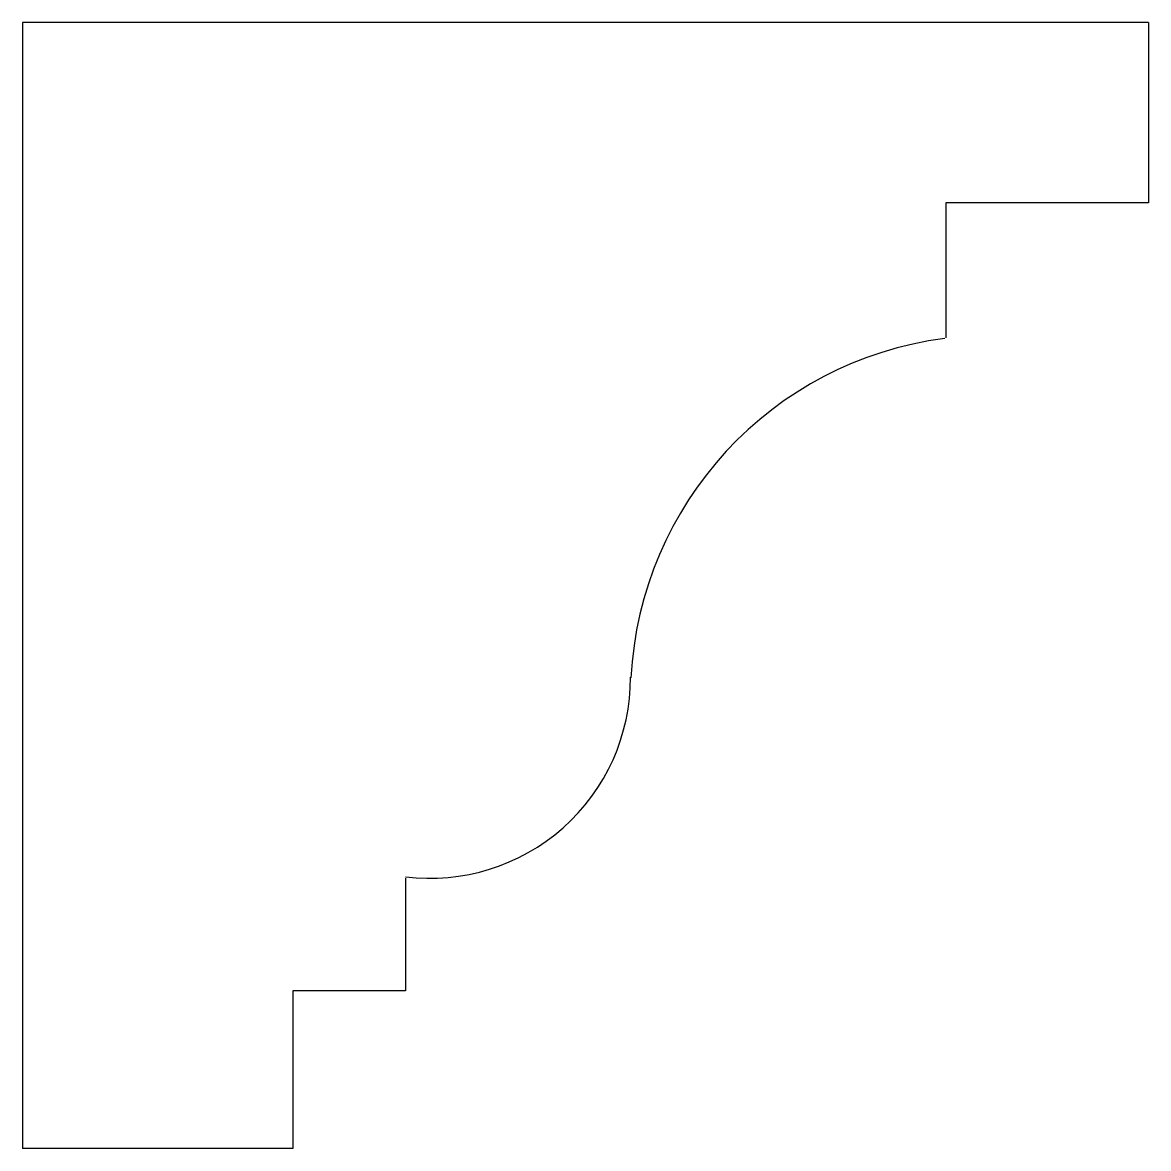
# Model space of a CAD drawing. Header units: metres. Extents: x 208.57 to 213.57, y 163.72 to 168.72.
import ezdxf

# ---------------------------------------------------------------- set-up
doc = ezdxf.new("R2010")
doc.units = ezdxf.units.M

msp = doc.modelspace()

# ---------------------------------------------------------------- linework, layer by layer
for p, q in [((213.57, 168.72), (208.57, 168.72)), ((208.57, 168.72), (208.57, 163.72)), ((213.57, 168.72), (213.57, 167.92)), ((213.57, 167.92), (212.67, 167.92)), ((212.67, 167.92), (212.67, 167.32)), ((210.27, 164.92), (210.27, 164.42)), ((210.27, 164.42), (209.77, 164.42)), ((209.77, 164.42), (209.77, 163.72)), ((209.77, 163.72), (208.57, 163.72))]:
    msp.add_line(p, q)
for centre, radius, start, end in [((212.87, 165.73), 1.6, 97.35, 177.15), ((210.38, 165.81), 0.89, 262.93, 0.17)]:
    msp.add_arc(centre, radius, start, end)

doc.saveas('drawing.dxf')
